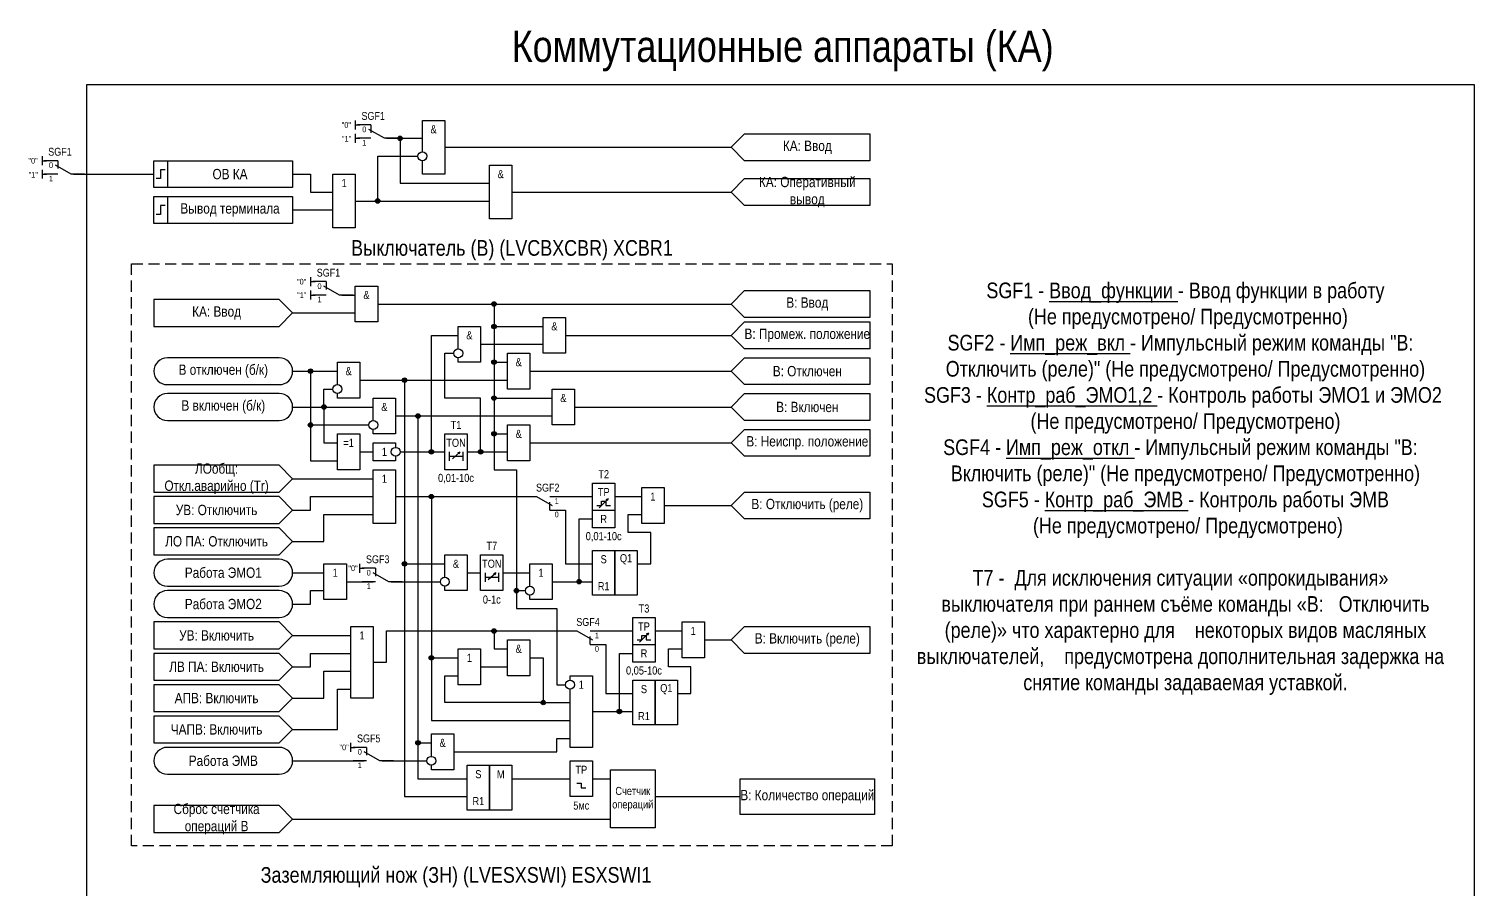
# Model space of a CAD drawing. Header units: millimetres. Extents: x -2266 to 475, y 0 to 470.
# Drawn here: x -2265.9 to -1943, y 278.4 to 470.4 of the extents above; entities that cross this region are included whole.
import ezdxf
from ezdxf.enums import TextEntityAlignment as Align

# ---------------------------------------------------------------- set-up
doc = ezdxf.new("R2010")
doc.units = ezdxf.units.MM
doc.linetypes.add('штриховая2', pattern=[0.375, 0.25, -0.125])
doc.layers.add('invisible', color=252, linetype='Continuous', plot=False)
doc.layers.add('TEXT', color=7, linetype='Continuous', lineweight=25)
doc.layers.add('Основная', color=7, linetype='Continuous')
doc.styles.add('2.5_Gost_RD', font='ARIALN.TTF', dxfattribs={"height": 2.5})
doc.styles.add('3.5_Gost_RD', font='ARIALN.TTF', dxfattribs={"height": 3.5})
doc.styles.add('Вывод', font='ARIALN.TTF', dxfattribs={"height": 2.5})
doc.styles.add('Компонент', font='ARIALN.TTF', dxfattribs={"height": 3.5})

# ---------------------------------------------------------------- blocks, each defined once
blk = doc.blocks.new('*U958')
at = {"layer": 'Основная', "color": 0}
blk.add_line((0, 0), (7, 4), dxfattribs=at)
at = {"layer": 'Основная', "ltscale": 0.35}
blk.add_line((6, 6), (6, 2.5), dxfattribs=at)
blk = doc.blocks.new('*U1054')
at = {"layer": 'Основная', "color": 0}
for p, q in [((-3, 6), (-9, 6)), ((-3, 0), (-9, 0)), ((9, 0), (3, 0))]:
    blk.add_line(p, q, dxfattribs=at)
at = {"layer": 'Основная', "ltscale": 0.25, "xscale": -1}
blk.add_blockref('*U958', (3, 0), dxfattribs=at)
at = {"layer": 'Основная'}
for tag, height, style, p in [('В1', 2.5, 'Вывод', (-13, 6)), ('ОУ', 3.5, 'Компонент', (-2, 10)), ('В2', 2.5, 'Вывод', (-6, 4)), ('В3', 2.5, 'Вывод', (-6, -2))]:
    blk.add_attdef(tag, text='', height=height, dxfattribs=dict(at, style=style)).set_placement(p, align=Align.MIDDLE_CENTER)
blk = doc.blocks.new('*U1053')
at = {"layer": 'Основная', "color": 0}
for p, q in [((-3, 6), (-9, 6)), ((-3, 0), (-9, 0)), ((9, 0), (3, 0))]:
    blk.add_line(p, q, dxfattribs=at)
at = {"layer": 'Основная', "ltscale": 0.25, "xscale": -1}
blk.add_blockref('*U958', (3, 0), dxfattribs=at)
at = {"layer": 'Основная'}
for tag, height, style, p in [('В1', 2.5, 'Вывод', (-13, 6)), ('ОУ', 3.5, 'Компонент', (-2, 10)), ('В2', 2.5, 'Вывод', (-6, 4)), ('В3', 2.5, 'Вывод', (-6, -2))]:
    blk.add_attdef(tag, text='', height=height, dxfattribs=dict(at, style=style)).set_placement(p, align=Align.MIDDLE_CENTER)
blk = doc.blocks.new('Точка')
at = {"ltscale": 100}
h = blk.add_hatch(color=256, dxfattribs=at)
h.dxf.hatch_style = 1
edge = h.paths.add_edge_path()
edge.add_arc((0, 0), 0.5, 0, 360)
blk.add_circle((0, 0), 0.5, dxfattribs=at)
blk = doc.blocks.new('*U985')
at = {"layer": 'Основная', "color": 0}
for p, q in [((-3, 6), (-9, 6)), ((-3, 0), (-9, 0)), ((9, 0), (3, 0))]:
    blk.add_line(p, q, dxfattribs=at)
at = {"layer": 'Основная', "ltscale": 0.25, "xscale": -1}
blk.add_blockref('*U958', (3, 0), dxfattribs=at)
at = {"layer": 'Основная'}
for tag, height, style, p in [('В1', 2.5, 'Вывод', (-14, 6)), ('ОУ', 3.5, 'Компонент', (-2, 10)), ('В2', 2.5, 'Вывод', (-6, 4)), ('В3', 2.5, 'Вывод', (-6, -2))]:
    blk.add_attdef(tag, text='', height=height, dxfattribs=dict(at, style=style)).set_placement(p, align=Align.MIDDLE_CENTER)
blk = doc.blocks.new('*U1048')
at = {"layer": 'Основная', "color": 0}
for p, q in [((-9, 0), (-3, 0)), ((3, 6), (9, 6)), ((3, 0), (9, 0))]:
    blk.add_line(p, q, dxfattribs=at)
at = {"layer": 'Основная', "ltscale": 0.25}
blk.add_blockref('*U958', (-3, 0), dxfattribs=at)
at = {"layer": 'Основная'}
for tag, height, style, p in [('В2', 2.5, 'Вывод', (6, 8)), ('В1', 2.5, 'Вывод', (14, 6)), ('В3', 2.5, 'Вывод', (6, 2)), ('ОУ', 3.5, 'Компонент', (2, -4))]:
    blk.add_attdef(tag, text='', height=height, dxfattribs=dict(at, style=style)).set_placement(p, align=Align.MIDDLE_CENTER)

msp = doc.modelspace()

# ---------------------------------------------------------------- linework, layer by layer
at = {"ltscale": 100}
for p, q in [((-2193, 450), (-2193, 448)), ((-2193, 449), (-2192, 449)), ((-2193, 447), (-2193, 445)), ((-2193, 446), (-2192, 446)), ((-2198, 434), (-2198, 434)), ((-2203, 415), (-2203, 413)), ((-2203, 414), (-2202, 414)), ((-2203, 412), (-2203, 410)), ((-2203, 411), (-2202, 411)), ((-2151, 404), (-2151, 404)), ((-2159, 396), (-2159, 396)), ((-2149, 388), (-2149, 388)), ((-2159, 380), (-2159, 380)), ((-2168, 376), (-2168, 376)), ((-2138.5, 363.5), (-2136.5, 365.5)), ((-2136.5, 365.5), (-2137.01, 365.25)), ((-2136.5, 365.5), (-2136.74, 365.02)), ((-2192, 349), (-2192, 351)), ((-2192, 350), (-2191, 350)), ((-2160, 349), (-2160, 349)), ((-2129.5, 333.5), (-2127.5, 335.5)), ((-2127.5, 335.5), (-2128.01, 335.25)), ((-2127.5, 335.5), (-2127.74, 335.02)), ((-2194, 309), (-2194, 311)), ((-2207, 307), (-2191, 307)), ((-2194, 310), (-2193, 310)), ((-2187, 307), (-2177, 307)), ((-2142.5, 301), (-2141.5, 301))]:
    msp.add_line(p, q, dxfattribs=at)
at = {"color": 6, "ltscale": 100}
for p, q in [((-2263, 442), (-2263, 440)), ((-2263, 441), (-2262, 441)), ((-2263, 439), (-2263, 437)), ((-2263, 438), (-2262, 438))]:
    msp.add_line(p, q, dxfattribs=at)
at = {"color": 7, "ltscale": 100}
for p, q in [((-2171.3, 374.46), (-2169.63, 375.95)), ((-2169.63, 375.95), (-2170.15, 375.73)), ((-2169.63, 375.95), (-2169.89, 375.48)), ((-2163.3, 347.46), (-2161.63, 348.95)), ((-2161.63, 348.95), (-2162.15, 348.73)), ((-2161.63, 348.95), (-2161.89, 348.48))]:
    msp.add_line(p, q, dxfattribs=at)
at = {"color": 3, "ltscale": 100}
msp.add_lwpolyline([(-2253, 458), (-1943, 458), (-1943, 8), (-2253, 8)], close=True, dxfattribs=at)
at = {"ltscale": 100}
for points in [[(-2178, 443), (-2178, 450), (-2173, 450), (-2173, 438), (-2178, 438), (-2178, 441)], [(-2186, 446), (-2178, 446)], [(-2186, 446), (-2183, 446), (-2183, 436), (-2163, 436)], [(-2109, 444), (-2106, 447), (-2078, 447), (-2078, 441), (-2106, 441), (-2109, 444)], [(-2173, 444), (-2109, 444)], [(-2193, 432), (-2188, 432), (-2188, 442), (-2179, 442)], [(-2207, 438), (-2203, 438), (-2203, 434), (-2198, 434)], [(-2109, 434), (-2106, 437), (-2078, 437), (-2078, 431), (-2106, 431), (-2109, 434)], [(-2158, 434), (-2109, 434)], [(-2207, 430), (-2198, 430)], [(-2193, 432), (-2163, 432)], [(-2196, 411), (-2193, 411)], [(-2109, 409), (-2106, 412), (-2078, 412), (-2078, 406), (-2106, 406), (-2109, 409)], [(-2207, 407), (-2193, 407)], [(-2188, 409), (-2109, 409)], [(-2188, 409), (-2162, 409), (-2162, 404), (-2151, 404)], [(-2188, 409), (-2162, 409), (-2162, 396), (-2159, 396)], [(-2188, 409), (-2162, 409), (-2162, 388), (-2149, 388)], [(-2188, 409), (-2162, 409), (-2162, 380), (-2159, 380)], [(-2188, 409), (-2162, 409), (-2162, 372), (-2157, 372), (-2157, 345), (-2155, 345)], [(-2188, 409), (-2162, 409), (-2162, 372), (-2157, 372), (-2157, 341), (-2148, 341), (-2148, 324), (-2146, 324)], [(-2170, 399), (-2170, 404), (-2165, 404), (-2165, 396), (-2170, 396), (-2170, 397)], [(-2109, 402), (-2106, 405), (-2078, 405), (-2078, 399), (-2106, 399), (-2109, 402)], [(-2183, 376), (-2176, 376), (-2176, 402), (-2170, 402)], [(-2146, 402), (-2109, 402)], [(-2168, 376), (-2165, 376), (-2165, 388), (-2173, 388), (-2173, 398), (-2171, 398)], [(-2165, 400), (-2151, 400)], [(-2207, 394), (-2197, 394)], [(-2207, 394), (-2203, 394), (-2203, 382), (-2190, 382)], [(-2207, 394), (-2203, 394), (-2203, 374), (-2197, 374)], [(-2197, 391), (-2197, 396), (-2192, 396), (-2192, 388), (-2197, 388), (-2197, 389)], [(-2154, 394), (-2109, 394)], [(-2109, 394), (-2106, 397), (-2078, 397), (-2078, 391), (-2106, 391), (-2109, 394)], [(-2192, 392), (-2182, 392), (-2182, 351), (-2182, 351), (-2182, 299), (-2168, 299)], [(-2192, 392), (-2159, 392)], [(-2192, 392), (-2182, 392), (-2182, 351), (-2173, 351)], [(-2207, 386), (-2200, 386), (-2200, 390), (-2198, 390)], [(-2189, 383), (-2189, 388), (-2184, 388), (-2184, 380), (-2189, 380), (-2189, 381)], [(-2109, 386), (-2106, 389), (-2078, 389), (-2078, 383), (-2106, 383), (-2109, 386)], [(-2207, 386), (-2189, 386)], [(-2207, 386), (-2200, 386), (-2200, 378), (-2197, 378)], [(-2144, 386), (-2109, 386)], [(-2184, 384), (-2179, 384), (-2179, 303), (-2168, 303)], [(-2184, 384), (-2149, 384)], [(-2184, 384), (-2179, 384), (-2179, 311), (-2176, 311)], [(-2184, 375), (-2184, 374), (-2189, 374), (-2189, 378), (-2184, 378), (-2184, 377)], [(-2154, 378), (-2109, 378)], [(-2109, 378), (-2106, 381), (-2078, 381), (-2078, 375), (-2106, 375), (-2109, 378)], [(-2192, 376), (-2189, 376)], [(-2183, 376), (-2173, 376)], [(-2172, 376), (-2172, 374)], [(-2172, 375), (-2169, 375)], [(-2169, 376), (-2169, 374)], [(-2168, 376), (-2159, 376)], [(-2207, 370), (-2189, 370)], [(-2207, 363), (-2203, 363), (-2203, 366), (-2189, 366)], [(-2184, 366), (-2176, 366), (-2176, 330), (-2170, 330)], [(-2184, 366), (-2153, 366)], [(-2184, 366), (-2176, 366), (-2176, 316), (-2145, 316)], [(-2149, 366), (-2140, 366)], [(-2139, 364), (-2138, 364), (-2138, 365), (-2137, 365), (-2137, 364), (-2136, 364)], [(-2135, 366), (-2129, 366)], [(-2109, 364), (-2106, 367), (-2078, 367), (-2078, 361), (-2106, 361), (-2109, 364)], [(-2207, 356), (-2200, 356), (-2200, 362), (-2189, 362)], [(-2149, 363), (-2146, 363), (-2146, 351), (-2140, 351)], [(-2130, 351), (-2127, 351), (-2127, 358), (-2132, 358), (-2132, 362), (-2129, 362)], [(-2124, 364), (-2109, 364)], [(-2149, 347), (-2143, 347), (-2143, 361), (-2140, 361)], [(-2173, 348), (-2173, 353), (-2168, 353), (-2168, 345), (-2173, 345), (-2173, 346)], [(-2207, 349), (-2200, 349)], [(-2168, 349), (-2165, 349)], [(-2164, 349), (-2164, 347)], [(-2161, 349), (-2161, 347)], [(-2160, 349), (-2154, 349)], [(-2154, 346), (-2154, 351), (-2149, 351), (-2149, 343), (-2154, 343), (-2154, 344)], [(-2195, 347), (-2189, 347)], [(-2185, 347), (-2174, 347)], [(-2164, 348), (-2161, 348)], [(-2149, 347), (-2140, 347)], [(-2207, 342), (-2203, 342), (-2203, 345), (-2200, 345)], [(-2189, 329), (-2186, 329), (-2186, 336), (-2162, 336), (-2162, 332), (-2159, 332)], [(-2189, 329), (-2186, 329), (-2186, 336), (-2144, 336)], [(-2140, 336), (-2131, 336)], [(-2126, 336), (-2120, 336)], [(-2109, 334), (-2106, 337), (-2078, 337), (-2078, 331), (-2106, 331), (-2109, 334)], [(-2207, 335), (-2194, 335)], [(-2140, 333), (-2137, 333), (-2137, 322), (-2131, 322)], [(-2130, 334), (-2129, 334), (-2129, 335), (-2128, 335), (-2128, 334), (-2127, 334)], [(-2115, 334), (-2109, 334)], [(-2207, 328), (-2203, 328), (-2203, 331), (-2194, 331)], [(-2154, 330), (-2151, 330), (-2151, 320), (-2173, 320), (-2173, 326), (-2170, 326)], [(-2154, 330), (-2151, 330), (-2151, 320), (-2145, 320)], [(-2140, 318), (-2134, 318), (-2134, 331), (-2131, 331)], [(-2121, 322), (-2118, 322), (-2118, 328), (-2123, 328), (-2123, 332), (-2120, 332)], [(-2207, 321), (-2200, 321), (-2200, 327), (-2194, 327)], [(-2165, 328), (-2159, 328)], [(-2207, 314), (-2197, 314), (-2197, 323), (-2194, 323)], [(-2145, 325), (-2145, 326), (-2140, 326), (-2140, 310), (-2145, 310), (-2145, 323)], [(-2140, 318), (-2131, 318)], [(-2176, 308), (-2176, 313), (-2171, 313), (-2171, 305), (-2176, 305), (-2176, 306)], [(-2171, 309), (-2148, 309), (-2148, 312), (-2145, 312)], [(-2158, 303), (-2145, 303)], [(-2143.5, 302), (-2142.5, 302)], [(-2142.5, 302), (-2142.5, 301)], [(-2140, 303), (-2136, 303)], [(-2126, 299), (-2107, 299)], [(-2207, 294), (-2136, 294)]]:
    msp.add_lwpolyline(points, dxfattribs=at)
for points in [[(-2238, 441), (-2207, 441), (-2207, 435), (-2238, 435)], [(-2238, 441), (-2235, 441), (-2235, 435), (-2238, 435)], [(-2163, 440), (-2158, 440), (-2158, 428), (-2163, 428)], [(-2198, 438), (-2193, 438), (-2193, 426), (-2198, 426)], [(-2238, 433), (-2207, 433), (-2207, 427), (-2238, 427)], [(-2238, 433), (-2235, 433), (-2235, 427), (-2238, 427)], [(-2193, 413), (-2188, 413), (-2188, 405), (-2193, 405)], [(-2238, 410), (-2238, 404), (-2210, 404), (-2207, 407), (-2210, 410)], [(-2151, 406), (-2146, 406), (-2146, 398), (-2151, 398)], [(-2159, 398), (-2154, 398), (-2154, 390), (-2159, 390)], [(-2149, 390), (-2144, 390), (-2144, 382), (-2149, 382)], [(-2159, 382), (-2154, 382), (-2154, 374), (-2159, 374)], [(-2197, 380), (-2192, 380), (-2192, 372), (-2197, 372)], [(-2173, 380), (-2168, 380), (-2168, 372), (-2173, 372)], [(-2238, 373), (-2238, 367), (-2210, 367), (-2207, 370), (-2210, 373)], [(-2189, 372), (-2184, 372), (-2184, 360), (-2189, 360)], [(-2140, 369), (-2135, 369), (-2135, 359), (-2140, 359)], [(-2238, 366), (-2238, 360), (-2210, 360), (-2207, 363), (-2210, 366)], [(-2129, 368), (-2124, 368), (-2124, 360), (-2129, 360)], [(-2140, 363), (-2135, 363), (-2135, 359), (-2140, 359)], [(-2238, 359), (-2238, 353), (-2210, 353), (-2207, 356), (-2210, 359)], [(-2165, 353), (-2160, 353), (-2160, 345), (-2165, 345)], [(-2140, 354), (-2135, 354), (-2135, 344), (-2140, 344)], [(-2135, 354), (-2130, 354), (-2130, 344), (-2135, 344)], [(-2200, 351), (-2195, 351), (-2195, 343), (-2200, 343)], [(-2238, 338), (-2238, 332), (-2210, 332), (-2207, 335), (-2210, 338)], [(-2194, 337), (-2189, 337), (-2189, 321), (-2194, 321)], [(-2131, 339), (-2126, 339), (-2126, 329), (-2131, 329)], [(-2120, 338), (-2115, 338), (-2115, 330), (-2120, 330)], [(-2159, 334), (-2154, 334), (-2154, 326), (-2159, 326)], [(-2131, 333), (-2126, 333), (-2126, 329), (-2131, 329)], [(-2238, 331), (-2238, 325), (-2210, 325), (-2207, 328), (-2210, 331)], [(-2170, 332), (-2165, 332), (-2165, 324), (-2170, 324)], [(-2238, 324), (-2238, 318), (-2210, 318), (-2207, 321), (-2210, 324)], [(-2131, 325), (-2126, 325), (-2126, 315), (-2131, 315)], [(-2126, 325), (-2121, 325), (-2121, 315), (-2126, 315)], [(-2238, 317), (-2238, 311), (-2210, 311), (-2207, 314), (-2210, 317)], [(-2145, 307), (-2140, 307), (-2140, 299), (-2145, 299)], [(-2168, 306), (-2163, 306), (-2163, 296), (-2168, 296)], [(-2163, 306), (-2158, 306), (-2158, 296), (-2163, 296)], [(-2136, 305), (-2126, 305), (-2126, 292), (-2136, 292)], [(-2107, 303), (-2077, 303), (-2077, 295), (-2107, 295)], [(-2238, 297), (-2238, 291), (-2210, 291), (-2207, 294), (-2210, 297)]]:
    msp.add_lwpolyline(points, close=True, dxfattribs=at)
at = {"lineweight": 30, "ltscale": 100}
for points in [[(-2235.5, 439), (-2236.5, 439), (-2236.5, 437), (-2237.5, 437)], [(-2235.5, 431), (-2236.5, 431), (-2236.5, 429), (-2237.5, 429)]]:
    msp.add_lwpolyline(points, dxfattribs=at)
at = {"linetype": 'штриховая2', "ltscale": 10}
msp.add_lwpolyline([(-2073, 288), (-2243, 288), (-2243, 418), (-2073, 418)], close=True, dxfattribs=at)
at = {"ltscale": 100}
for points in [[(-2235, 391), (-2210, 391, 1), (-2210, 397), (-2235, 397, 1)], [(-2235, 383), (-2210, 383, 1), (-2210, 389), (-2235, 389, 1)], [(-2235, 346), (-2210, 346, 1), (-2210, 352), (-2235, 352, 1)], [(-2235, 339), (-2210, 339, 1), (-2210, 345), (-2235, 345, 1)], [(-2235, 304), (-2210, 304, 1), (-2210, 310), (-2235, 310, 1)]]:
    msp.add_lwpolyline(points, format="xyb", close=True, dxfattribs=at)
for centre in [(-2178, 442), (-2184, 376), (-2173, 347), (-2176, 307)]:
    msp.add_circle(centre, 1)
for centre in [(-2170, 398), (-2197, 390), (-2189, 382), (-2154, 345), (-2145, 324)]:
    msp.add_circle(centre, 1, dxfattribs=at)
at = {"layer": 'invisible', "ltscale": 100}
msp.add_lwpolyline([(-2256, 438), (-2238, 438)], dxfattribs=at)

# ---------------------------------------------------------------- block references
at = {"ltscale": 100}
for p in [(-2183, 446), (-2188, 432), (-2162, 409), (-2162, 404), (-2162, 396), (-2162, 388), (-2162, 380), (-2176, 366), (-2182, 351), (-2143, 347), (-2157, 345), (-2162, 336), (-2176, 330), (-2151, 320), (-2134, 318), (-2179, 311)]:
    msp.add_blockref('Точка', p, dxfattribs=at)
at = {"color": 2, "ltscale": 100}
for p in [(-2203, 394), (-2182, 392), (-2200, 386), (-2179, 384), (-2203, 382), (-2176, 376), (-2165, 376)]:
    msp.add_blockref('Точка', p, dxfattribs=at)
at = {"ltscale": 100, "xscale": 0.5, "yscale": 0.5, "zscale": 0.5}
msp.add_blockref('*U1053', (-2187, 347), dxfattribs=at).add_auto_attribs({'ОУ': 'SGF3', 'В1': '"0"', 'В2': '0', 'В3': '1'})
at = {"layer": 'Основная', "ltscale": 0.25, "xscale": 0.5, "yscale": 0.5, "zscale": 0.5}
for name, p, values in [('*U985', (-2188, 446), {'ОУ': 'SGF1', 'В1': '"0"', 'В2': '0', 'В3': '1'}), ('*U985', (-2198, 411), {'ОУ': 'SGF1', 'В1': '"0"', 'В2': '0', 'В3': '1'}), ('*U1054', (-2189, 307), {'ОУ': 'SGF5', 'В1': '"0"', 'В2': '0', 'В3': '1'})]:
    msp.add_blockref(name, p, dxfattribs=at).add_auto_attribs(values)
at = {"layer": 'Основная', "color": 6, "ltscale": 0.25, "xscale": 0.5, "yscale": 0.5, "zscale": 0.5}
msp.add_blockref('*U985', (-2258, 438), dxfattribs=at).add_auto_attribs({'ОУ': 'SGF1', 'В1': '"0"', 'В2': '0', 'В3': '1'})
at = {"layer": 'Основная', "ltscale": 0.25}
ref = msp.add_blockref('*U1048', (-2151, 366), dxfattribs=dict(at, xscale=-0.5, yscale=0.5, zscale=0.5, rotation=180))
ref.add_attrib('ОУ', 'SGF2', dxfattribs={"height": 1.75, "style": 'Компонент'}).set_placement((-2150, 368), align=Align.MIDDLE_CENTER)
ref.add_attrib('В2', '0', dxfattribs={"height": 1.25, "style": 'Вывод'}).set_placement((-2148, 362), align=Align.MIDDLE_CENTER)
ref.add_attrib('В3', '1', dxfattribs={"height": 1.25, "style": 'Вывод'}).set_placement((-2148, 365), align=Align.MIDDLE_CENTER)
ref = msp.add_blockref('*U1048', (-2142, 336), dxfattribs=dict(at, xscale=-0.5, yscale=0.5, zscale=0.5, rotation=180))
ref.add_attrib('ОУ', 'SGF4', dxfattribs={"height": 1.75, "style": 'Компонент'}).set_placement((-2141, 338), align=Align.MIDDLE_CENTER)
ref.add_attrib('В2', '0', dxfattribs={"height": 1.25, "style": 'Вывод'}).set_placement((-2139, 332), align=Align.MIDDLE_CENTER)
ref.add_attrib('В3', '1', dxfattribs={"height": 1.25, "style": 'Вывод'}).set_placement((-2139, 335), align=Align.MIDDLE_CENTER)

# ---------------------------------------------------------------- texts
at = {"ltscale": 100, "attachment_point": 5}
for s, insert, char_height, width, style in [('{\\C3;Коммутационные аппараты (КА)}', (-2097.5, 465.5), 7, 309, '3.5_Gost_RD'), ('&', (-2175.5, 448), 1.8, 5, '2.5_Gost_RD'), ('КА: Ввод', (-2092, 444), 2.3, 28, '2.5_Gost_RD'), ('1', (-2195.5, 436), 1.8, 5, '2.5_Gost_RD'), ('&', (-2160.5, 438), 1.8, 5, '2.5_Gost_RD'), ('КА: Оперативный вывод', (-2092, 434), 2.3, 28, '2.5_Gost_RD'), ('&', (-2190.5, 411), 1.8, 5, '2.5_Gost_RD'), ('В: Ввод', (-2092, 409), 2.3, 28, '2.5_Gost_RD'), ('&', (-2148.5, 404), 1.8, 5, '2.5_Gost_RD'), ('&', (-2167.5, 402), 1.8, 5, '2.5_Gost_RD'), ('&', (-2194.5, 394), 1.8, 5, '2.5_Gost_RD'), ('&', (-2156.5, 396), 1.8, 5, '2.5_Gost_RD'), ('&', (-2146.5, 388), 1.8, 5, '2.5_Gost_RD'), ('&', (-2186.5, 386), 1.8, 5, '2.5_Gost_RD'), ('T1', (-2170.5, 382), 1.8, 5, '2.5_Gost_RD'), ('=1', (-2194.5, 378), 1.8, 5, '2.5_Gost_RD'), ('TON', (-2170.5, 378), 1.8, 5, '2.5_Gost_RD'), ('&', (-2156.5, 380), 1.8, 5, '2.5_Gost_RD'), ('1', (-2186.5, 376), 1.8, 5, '2.5_Gost_RD'), ('T2', (-2137.5, 371), 1.8, 5, '2.5_Gost_RD'), ('1', (-2186.5, 370), 1.8, 5, '2.5_Gost_RD'), ('0,01-10с', (-2170.5, 370), 1.8, 5, '2.5_Gost_RD'), ('TP', (-2137.5, 367), 1.8, 5, '2.5_Gost_RD'), ('1', (-2126.5, 366), 1.8, 5, '2.5_Gost_RD'), ('R', (-2137.5, 361), 1.8, 5, '2.5_Gost_RD'), ('T7', (-2162.5, 355), 1.8, 5, '2.5_Gost_RD'), ('0,01-10с', (-2137.5, 357), 1.8, 5, '2.5_Gost_RD'), ('S', (-2137.5, 352), 1.8, 5, '2.5_Gost_RD'), ('Q1', (-2132.5, 352), 1.8, 5, '2.5_Gost_RD'), ('1', (-2197.5, 349), 1.8, 5, '2.5_Gost_RD'), ('&', (-2170.5, 351), 1.8, 5, '2.5_Gost_RD'), ('TON', (-2162.5, 351), 1.8, 5, '2.5_Gost_RD'), ('1', (-2151.5, 349), 1.8, 5, '2.5_Gost_RD'), ('R1', (-2137.5, 346), 1.8, 5, '2.5_Gost_RD'), ('0-1с', (-2162.5, 343), 1.8, 5, '2.5_Gost_RD'), ('T3', (-2128.5, 341), 1.8, 5, '2.5_Gost_RD'), ('1', (-2191.5, 335), 1.8, 5, '2.5_Gost_RD'), ('TP', (-2128.5, 337), 1.8, 5, '2.5_Gost_RD'), ('1', (-2117.5, 336), 1.8, 5, '2.5_Gost_RD'), ('&', (-2156.5, 332), 1.8, 5, '2.5_Gost_RD'), ('1', (-2167.5, 330), 1.8, 5, '2.5_Gost_RD'), ('R', (-2128.5, 331), 1.8, 5, '2.5_Gost_RD'), ('0,05-10с', (-2128.5, 327), 1.8, 5, '2.5_Gost_RD'), ('1', (-2142.5, 324), 1.8, 5, '2.5_Gost_RD'), ('S', (-2128.5, 323), 1.8, 5, '2.5_Gost_RD'), ('Q1', (-2123.5, 323), 1.8, 5, '2.5_Gost_RD'), ('R1', (-2128.5, 317), 1.8, 5, '2.5_Gost_RD'), ('&', (-2173.5, 311), 1.8, 5, '2.5_Gost_RD'), ('S', (-2165.5, 304), 1.8, 5, '2.5_Gost_RD'), ('М', (-2160.5, 304), 1.8, 5, '2.5_Gost_RD'), ('TP', (-2142.5, 305), 1.8, 5, '2.5_Gost_RD'), ('R1', (-2165.5, 298), 1.8, 5, '2.5_Gost_RD'), ('5мс', (-2142.5, 297), 1.8, 5, '2.5_Gost_RD')]:
    msp.add_mtext(s, dxfattribs=dict(at, insert=insert, char_height=char_height, width=width, style=style))
at = {"ltscale": 100, "char_height": 1.25, "attachment_point": 1, "style": '3.5_Gost_RD'}
for insert in [(-2196, 446.5), (-2206, 411.6)]:
    msp.add_mtext_dynamic_manual_height_columns('"1"', width=2, gutter_width=17.5, heights=[0], dxfattribs=dict(at, insert=insert))
at = {"color": 0, "ltscale": 100, "char_height": 2.3, "width": 28, "attachment_point": 5, "style": '2.5_Gost_RD'}
for s, insert in [('{\\C256;ОВ КА}', (-2221, 438)), ('{\\C256;Вывод терминала}', (-2221, 430))]:
    msp.add_mtext(s, dxfattribs=dict(at, insert=insert))
at = {"color": 6, "ltscale": 100, "insert": (-2266, 438.5), "char_height": 1.25, "attachment_point": 1, "style": '3.5_Gost_RD'}
msp.add_mtext_dynamic_manual_height_columns('"1"', width=2, gutter_width=17.5, heights=[0], dxfattribs=at)
at = {"color": 30, "ltscale": 100, "char_height": 3.5, "attachment_point": 5, "style": '3.5_Gost_RD'}
for s, insert, width in [('Выключатель (В) (LVCBXCBR) {\\C6;XCBR1}', (-2158, 421), 170), ('SGF1 - {\\LВвод_функции} - Ввод функции в работу \\P^I(Не предусмотрено/ Предусмотренно)\\PSGF2 - {\\LИмп_реж_вкл} - Импульсный режим команды "В: ^I^IОтключить (реле)" (Не предусмотрено/ Предусмотренно)\\PSGF3 - {\\LКонтр_раб_ЭМО1,2} - Контроль работы ЭМО1 и ЭМО2 ^I(Не предусмотрено/ Предусмотрено)\\PSGF4 - {\\LИмп_реж_откл} - Импульсный режим команды "В: ^I^IВключить (реле)" (Не предусмотрено/ Предусмотренно)\\PSGF5 - {\\LКонтр_раб_ЭМВ} - Контроль работы ЭМВ\\P^I(Не предусмотрено/ Предусмотрено)\\P\\PТ7 - ^IДля исключения ситуации «опрокидывания» ^I^Iвыключателя при раннем съёме команды «В: ^I^IОтключить (реле)» что характерно для ^I^I^Iнекоторых видов масляных выключателей, ^I^I^Iпредусмотрена дополнительная задержка на ^I^Iснятие команды задаваемая уставкой.', (-2007.5, 367.75), 121), ('Заземляющий нож (ЗН) (LVESXSWI) {\\C6;ESXSWI1}', (-2170.5, 281), 145)]:
    msp.add_mtext(s, dxfattribs=dict(at, insert=insert, width=width))
at = {"layer": 'TEXT', "ltscale": 100, "attachment_point": 5, "style": '2.5_Gost_RD'}
for s, insert, char_height, width in [('КА: Ввод', (-2224, 407), 2.3, 28), ('В: Промеж. положение', (-2092, 402), 2.3, 28), ('В отключен (б/к)', (-2222.5, 394), 2.3, 31), ('В: Отключен', (-2092, 394), 2.3, 28), ('В включен (б/к)', (-2222.5, 386), 2.3, 31), ('В: Включен', (-2092, 386), 2.3, 28), ('В: Неиспр. положение', (-2092, 378), 2.3, 28), ('ЛОобщ: Откл.аварийно (Tr)', (-2224, 370), 2.3, 28), ('В: Отключить (реле)', (-2092, 364), 2.3, 28), ('УВ: Отключить', (-2224, 363), 2.3, 28), ('ЛО ПА: Отключить', (-2224, 356), 2.3, 28), ('Работа ЭМО1', (-2222.5, 349), 2.3, 31), ('Работа ЭМО2', (-2222.5, 342), 2.3, 31), ('УВ: Включить', (-2224, 335), 2.3, 28), ('В: Включить (реле)', (-2092, 334), 2.3, 28), ('ЛВ ПА: Включить', (-2224, 328), 2.3, 28), ('АПВ: Включить', (-2224, 321), 2.3, 28), ('ЧАПВ: Включить', (-2224, 314), 2.3, 28), ('Работа ЭМВ', (-2222.5, 307), 2.3, 31), ('Счетчик^Jопераций', (-2131, 298.5), 1.8, 10), ('В: Количество операций', (-2092, 299), 2.3, 30), ('Сброс счетчика операций В', (-2224, 294), 2.3, 28)]:
    msp.add_mtext(s, dxfattribs=dict(at, insert=insert, char_height=char_height, width=width))

doc.saveas('drawing.dxf')
